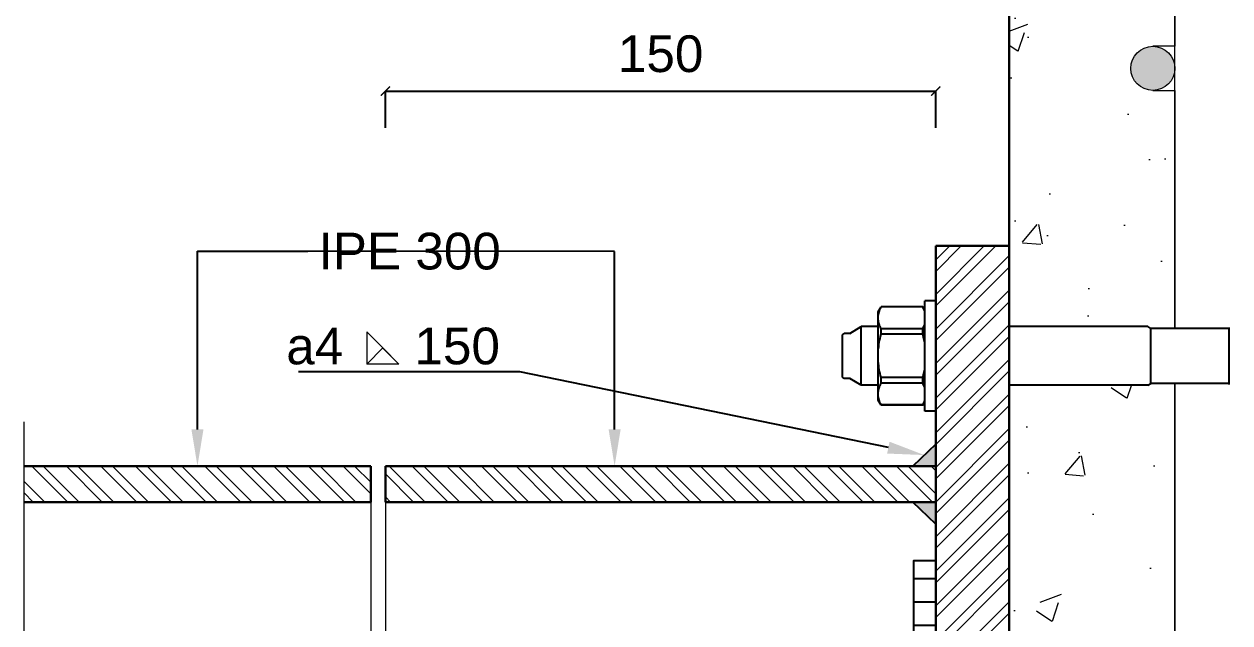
# Model space of a CAD drawing. Header units: millimetres. Extents: x 1415 to 3549, y 2194 to 4677.
# Drawn here: x 1789.6676 to 1789.9963, y 2313.8771 to 2314.0403 of the extents above; entities that cross this region are included whole.
import ezdxf
from ezdxf import colors
from ezdxf.entities.mleader import LeaderData, LeaderLine
from ezdxf.math import Vec2, Vec3

# ---------------------------------------------------------------- set-up
doc = ezdxf.new("R2010")
doc.units = ezdxf.units.MM
for name, pattern in [('ACAD_ISO02W100', [15, 12, -3]), ('DASHDOT', [1, 0.5, -0.25, 0, -0.25]), ('phl_center', [0.75, 0.4, -0.35]), ('phl_thick', [0])]:
    doc.linetypes.add(name, pattern=pattern)
doc.layers.get('0').update_dxf_attribs({"plot": 0})
for name, color, linetype, lineweight in [('armature longitudinali', 5, 'Continuous', 9), ('Layer4', 7, 'Continuous', 15), ('quote', 252, 'Continuous', 5), ('Setti', 5, 'Continuous', 30), ('sezionato particolari', 7, 'Continuous', 30), ('sezione', 18, 'ACAD_ISO02W100', 20), ('staffe', 10, 'Continuous', 9)]:
    doc.layers.add(name, color=color, linetype=linetype, lineweight=lineweight)
doc.layers.add('projection', color=7, linetype='Continuous')
doc.layers.add('saldatura', color=6, linetype='Continuous')
doc.layers.add('retini', color=7, linetype='DASHDOT', lineweight=9, true_color=0x636466)
doc.styles.get("Standard").update_dxf_attribs({"font": 'arial.ttf'})
doc.dimstyles.new('quote acciaio', dxfattribs={"dimtxt": 0.01, "dimasz": 0.0025, "dimexe": 0, "dimexo": 0, "dimgap": 0.005, "dimtad": 2, "dimdec": 0, "dimlfac": 1000, "dimzin": 0, "dimdsep": 46, "dimtxsty": 'Standard', "dimblk": 'ARCHTICK', "dimcen": 0, "dimclre": 252, "dimadec": 0, "dimazin": 0, "dimtfac": 1, "dimtdec": 0, "dimtofl": 0, "dimtmove": 0, "dimatfit": 3, "dimfxl": 0.01, "dimfxlon": 1, "dimtolj": 1, "dimtzin": 0, "dimarcsym": 0})

# ---------------------------------------------------------------- blocks, each defined once
blk = doc.blocks.new('_ArchTick')
at = {"color": 0, "linetype": 'ByBlock', "const_width": 0.15}
blk.add_lwpolyline([(-0.5, -0.5), (0.5, 0.5)], dxfattribs=at)
blk = doc.blocks.new('*D1451')
at = {"layer": 'Defpoints', "color": 0, "transparency": 16777216}
for p in [(1789.91614, 2314.02202), (1789.76614, 2313.99746), (1789.91614, 2313.91985)]:
    blk.add_point(p, dxfattribs=at)
at = {"layer": 'quote', "color": 252, "lineweight": -2, "transparency": 16777216}
for p, q in [((1789.76614, 2314.01202), (1789.76614, 2314.02202)), ((1789.91614, 2314.01202), (1789.91614, 2314.02202))]:
    blk.add_line(p, q, dxfattribs=at)
at = {"layer": 'quote', "color": 0, "linetype": 'Continuous', "lineweight": -2, "transparency": 16777216}
blk.add_line((1789.76614, 2314.02202), (1789.91614, 2314.02202), dxfattribs=at)
at = {"layer": 'quote', "color": 0, "lineweight": -2, "transparency": 16777216, "xscale": 0.0025, "yscale": 0.0025, "zscale": 0.0025, "rotation": 180}
blk.add_blockref('_ArchTick', (1789.76614, 2314.02202), dxfattribs=at)
at = {"layer": 'quote', "color": 0, "lineweight": -2, "transparency": 16777216, "xscale": 0.0025, "yscale": 0.0025, "zscale": 0.0025}
blk.add_blockref('_ArchTick', (1789.91614, 2314.02202), dxfattribs=at)
at = {"layer": 'quote', "color": 0, "transparency": 16777216, "insert": (1789.84114, 2314.03213), "char_height": 0.01, "attachment_point": 5}
blk.add_mtext('\\A1;150', dxfattribs=at)

msp = doc.modelspace()

# ---------------------------------------------------------------- hatches: boundary and pattern name
at = {"layer": 'Layer4', "true_color": 0x939598}
h = msp.add_hatch(dxfattribs=at)
h.set_pattern_fill('AR-CONC', color=252, scale=0.00033)
h.paths.add_polyline_path([(1790.29151, 2313.84721), (1790.19932, 2313.84721), (1790.19932, 2313.68421), (1790.29151, 2313.68421)])
h.paths.add_polyline_path([(1790.29151, 2314.02221), (1790.19932, 2314.02221), (1790.19932, 2313.86856), (1790.29151, 2313.8686)])
h.paths.add_polyline_path([(1790.18132, 2314.0776), (1789.99932, 2314.0776), (1789.99932, 2314.03421), (1790.18132, 2314.03421)])
h.paths.add_polyline_path([(1789.98132, 2314.02221), (1789.97532, 2314.02221, -0.414214), (1789.96932, 2314.02821, -0.414214), (1789.97532, 2314.03421), (1789.98132, 2314.03421), (1789.98132, 2314.0776), (1789.93614, 2314.0776), (1789.93614, 2313.95785), (1789.97474, 2313.95785), (1789.97474, 2313.95735), (1789.98132, 2313.95735)])
h.paths.add_polyline_path([(1790.18132, 2314.02221), (1789.99932, 2314.02221), (1789.99932, 2313.95735), (1790.02664, 2313.95735), (1790.02664, 2313.95646), (1790.03144, 2313.95744), (1790.03424, 2313.9577), (1790.03794, 2313.9577, -0.413559), (1790.03874, 2313.9569), (1790.03874, 2313.9428, -0.414869), (1790.03794, 2313.942), (1790.03424, 2313.942), (1790.03144, 2313.94225), (1790.02664, 2313.94323), (1790.02664, 2313.94235), (1789.99932, 2313.94235), (1789.99932, 2313.86847), (1790.18132, 2313.86855)])
h.paths.add_polyline_path([(1790.29151, 2314.0776), (1790.19932, 2314.0776), (1790.19932, 2314.03421), (1790.29151, 2314.03421)])
h.paths.add_polyline_path([(1789.98132, 2313.94235), (1789.97474, 2313.94235), (1789.97399, 2313.94185), (1789.93614, 2313.94185), (1789.93614, 2313.86844), (1789.98132, 2313.86846)])
h.paths.add_polyline_path([(1789.98132, 2313.84721), (1789.97532, 2313.84721, -0.414214), (1789.96932, 2313.85321, -0.414214), (1789.97532, 2313.85921), (1789.98132, 2313.85921), (1789.98132, 2313.86846), (1789.93614, 2313.86844), (1789.93614, 2313.77785), (1789.97474, 2313.77785), (1789.97474, 2313.77735), (1789.98132, 2313.77735)])
h.paths.add_polyline_path([(1790.18132, 2313.84721), (1789.99932, 2313.84721), (1789.99932, 2313.77735), (1790.02664, 2313.77735), (1790.02664, 2313.77646), (1790.03144, 2313.77744), (1790.03424, 2313.7777), (1790.03794, 2313.7777, -0.413559), (1790.03874, 2313.7769), (1790.03874, 2313.7628, -0.414869), (1790.03794, 2313.762), (1790.03424, 2313.762), (1790.03144, 2313.76225), (1790.02664, 2313.76323), (1790.02664, 2313.76235), (1789.99932, 2313.76235), (1789.99932, 2313.68421), (1790.18132, 2313.68421)])
h.paths.add_polyline_path([(1790.18132, 2313.86855), (1789.99932, 2313.86847), (1789.99932, 2313.85921), (1790.18132, 2313.85921)])
h.paths.add_polyline_path([(1789.98132, 2313.76235), (1789.97474, 2313.76235), (1789.97399, 2313.76185), (1789.93614, 2313.76185), (1789.93614, 2313.59785), (1789.97399, 2313.59785), (1789.97474, 2313.59735), (1789.98132, 2313.59735), (1789.98132, 2313.67221), (1789.97532, 2313.67221, -0.414214), (1789.96932, 2313.67821, -0.414214), (1789.97532, 2313.68421), (1789.98132, 2313.68421)])
h.paths.add_polyline_path([(1789.98132, 2313.58235), (1789.97474, 2313.58235), (1789.97399, 2313.58185), (1789.93614, 2313.58185), (1789.93614, 2313.45676), (1789.98132, 2313.45676), (1789.98132, 2313.49721), (1789.97532, 2313.49721, -0.414214), (1789.96932, 2313.50321, -0.414214), (1789.97532, 2313.50921), (1789.98132, 2313.50921)])
h.paths.add_polyline_path([(1790.18132, 2313.67221), (1789.99932, 2313.67221), (1789.99932, 2313.59735), (1790.02664, 2313.59735), (1790.02664, 2313.59646), (1790.03144, 2313.59744), (1790.03424, 2313.5977), (1790.03794, 2313.5977, -0.413559), (1790.03874, 2313.5969), (1790.03874, 2313.5828, -0.414869), (1790.03794, 2313.582), (1790.03424, 2313.582), (1790.03144, 2313.58225), (1790.02664, 2313.58323), (1790.02664, 2313.58235), (1789.99932, 2313.58235), (1789.99932, 2313.50921), (1790.18132, 2313.50921)])
h.paths.add_polyline_path([(1790.29151, 2313.67221), (1790.19932, 2313.67221), (1790.19932, 2313.50921), (1790.29151, 2313.50921)])
h.paths.add_polyline_path([(1790.29151, 2313.49721), (1790.19932, 2313.49721), (1790.19932, 2313.45676), (1790.29151, 2313.45676)])
h.paths.add_polyline_path([(1790.18132, 2313.49721), (1789.99932, 2313.49721), (1789.99932, 2313.45676), (1790.18132, 2313.45676)])
h.paths.add_polyline_path([(1789.97285, 2313.71682), (1790.00116, 2313.71682), (1790.00116, 2313.73742), (1789.97285, 2313.73742)], flags=9)
at = {"layer": 'quote', "transparency": 33554687}
h = msp.add_hatch(color=256, dxfattribs=at)
h.dxf.hatch_style = 1
h.paths.add_polyline_path([(1789.98132, 2314.02821, 1), (1789.96932, 2314.02821, 1)])
h = msp.add_hatch(dxfattribs=at)
h.set_pattern_fill('ANGLE', color=0)
h.set_pattern_definition([(0, (0, 0), (0, 6.985), [5.08, -1.905]), (90, (0, 0), (-6.985, 4e-16), [5.08, -1.905])])
h.paths.add_polyline_path([(1789.91614, 2313.90915), (1789.91414, 2313.90915), (1789.91414, 2313.91215), (1789.90496, 2313.91985), (1789.91614, 2313.91985)])
at = {"layer": 'retini', "transparency": 33554687}
h = msp.add_hatch(dxfattribs=at)
h.set_pattern_fill('ANSI32', color=256, scale=0.0007)
h.set_pattern_definition([(45, (0, 0), (-0.004714634464, 0.004714634464), []), (45, (0.003143, 0), (-0.004714634464, 0.004714634464), [])])
h.paths.add_polyline_path([(1789.93614, 2313.97985), (1789.91614, 2313.97985), (1789.91614, 2313.55985), (1789.93614, 2313.55985)])
h = msp.add_hatch(dxfattribs=at)
h.set_pattern_fill('ANSI32', color=256, scale=0.0007, angle=90)
h.set_pattern_definition([(135, (0, 0), (-0.004714634464, -0.004714634464), []), (135, (2e-19, 0.003143), (-0.004714634464, -0.004714634464), [])])
h.paths.add_polyline_path([(1789.76214, 2313.91985), (1789.66761, 2313.91985), (1789.66761, 2313.91005), (1789.76214, 2313.91005)])
h.paths.add_polyline_path([(1789.75863, 2313.63055), (1789.66761, 2313.63055), (1789.66761, 2313.61971), (1789.76046, 2313.61971)])
h.paths.add_polyline_path([(1789.76214, 2313.63055), (1789.75863, 2313.63055), (1789.76046, 2313.61971), (1789.76214, 2313.61971)])
h.paths.add_polyline_path([(1789.77408, 2313.63055), (1789.76614, 2313.63055), (1789.76614, 2313.61985), (1789.77246, 2313.61985)])
h.paths.add_polyline_path([(1789.91614, 2313.62755), (1789.91614, 2313.63055), (1789.77408, 2313.63055), (1789.77246, 2313.61985), (1789.91614, 2313.61985)])
h.paths.add_polyline_path([(1789.91614, 2313.91305), (1789.91614, 2313.91985), (1789.76614, 2313.91985), (1789.76614, 2313.91005), (1789.91614, 2313.91005)])
at = {"layer": 'saldatura'}
h = msp.add_hatch(color=256, dxfattribs=at)
h.dxf.hatch_style = 1
h.paths.add_polyline_path([(1789.91302, 2313.92285), (1789.90991, 2313.91985), (1789.91614, 2313.91985), (1789.91614, 2313.92585)])
h = msp.add_hatch(color=256, dxfattribs=at)
h.dxf.hatch_style = 1
h.paths.add_polyline_path([(1789.91302, 2313.90705), (1789.90991, 2313.91005), (1789.91614, 2313.91005), (1789.91614, 2313.90405)])
h = msp.add_hatch(dxfattribs=at)
h.set_pattern_fill('ANSI31', color=256, scale=0.002, angle=135)
h.paths.add_polyline_path([(1789.91314, 2313.78202), (1789.91314, 2313.78485), (1789.91614, 2313.78485), (1789.91614, 2313.89415), (1789.91014, 2313.89415), (1789.91014, 2313.78319), (1789.91264, 2313.78319), (1789.91274, 2313.78299), (1789.91283, 2313.78279), (1789.91292, 2313.7826), (1789.913, 2313.7824), (1789.91307, 2313.78221)])
h.paths.add_polyline_path([(1789.91314, 2313.75767), (1789.91307, 2313.75748), (1789.913, 2313.75729), (1789.91292, 2313.7571), (1789.91283, 2313.7569), (1789.91274, 2313.7567), (1789.91264, 2313.7565), (1789.91014, 2313.7565), (1789.91014, 2313.64555), (1789.91614, 2313.64555), (1789.91614, 2313.75485), (1789.91314, 2313.75485)])

# ---------------------------------------------------------------- linework, layer by layer
at = {"layer": 'armature longitudinali'}
for points in [[(1789.98132, 2314.0776), (1789.98132, 2314.03421)], [(1789.98132, 2313.95735), (1789.98132, 2314.0776)], [(1789.98132, 2314.02221), (1789.98132, 2313.95735)], [(1789.98132, 2313.94235), (1789.98132, 2313.77735)], [(1789.98132, 2313.77735), (1789.98132, 2313.94235)]]:
    msp.add_lwpolyline(points, dxfattribs=at)
at = {"layer": 'Layer4'}
for points in [[(1789.76214, 2313.91005), (1789.76214, 2313.84985)], [(1789.76614, 2313.91005), (1789.76614, 2313.84985)]]:
    msp.add_lwpolyline(points, dxfattribs=at)
at = {"layer": 'projection', "color": 7, "linetype": 'phl_thick'}
for p, q in [((1789.91614, 2313.96485), (1789.91314, 2313.96485)), ((1789.91314, 2313.93485), (1789.91314, 2313.96485)), ((1789.91614, 2313.93485), (1789.91614, 2313.96485)), ((1789.90044, 2313.96185), (1789.90123, 2313.96322)), ((1789.90044, 2313.93785), (1789.90044, 2313.96185)), ((1789.90047, 2313.96087), (1789.90052, 2313.96119)), ((1789.90047, 2313.96087), (1789.90052, 2313.96119)), ((1789.90052, 2313.96119), (1789.90059, 2313.96151)), ((1789.90052, 2313.96119), (1789.90059, 2313.96151)), ((1789.90059, 2313.96151), (1789.90068, 2313.96184)), ((1789.90059, 2313.96151), (1789.90068, 2313.96184)), ((1789.90068, 2313.96184), (1789.90078, 2313.96216)), ((1789.90068, 2313.96184), (1789.90078, 2313.96216)), ((1789.90078, 2313.96216), (1789.90091, 2313.9625)), ((1789.90078, 2313.96216), (1789.90091, 2313.9625)), ((1789.90091, 2313.9625), (1789.90106, 2313.96284)), ((1789.90091, 2313.9625), (1789.90106, 2313.96284)), ((1789.90106, 2313.96284), (1789.90123, 2313.96319)), ((1789.90106, 2313.96284), (1789.90123, 2313.96319)), ((1789.90123, 2313.96319), (1789.90123, 2313.96322)), ((1789.91264, 2313.96322), (1789.90123, 2313.96322)), ((1789.90123, 2313.96319), (1789.90123, 2313.96322)), ((1789.91264, 2313.96319), (1789.90123, 2313.96319)), ((1789.91264, 2313.96319), (1789.90123, 2313.96319)), ((1789.91314, 2313.96236), (1789.91264, 2313.96322)), ((1789.91264, 2313.96319), (1789.91264, 2313.96322)), ((1789.91274, 2313.96299), (1789.91264, 2313.96319)), ((1789.91283, 2313.96279), (1789.91274, 2313.96299)), ((1789.91292, 2313.9626), (1789.91283, 2313.96279)), ((1789.913, 2313.9624), (1789.91292, 2313.9626)), ((1789.91307, 2313.96221), (1789.913, 2313.9624)), ((1789.91314, 2313.96202), (1789.91307, 2313.96221)), ((1789.89274, 2313.956), (1789.89577, 2313.95785)), ((1789.89577, 2313.94185), (1789.89577, 2313.95785)), ((1789.90044, 2313.95785), (1789.89577, 2313.95785)), ((1789.89577, 2313.94185), (1789.89577, 2313.95785)), ((1789.90044, 2313.96056), (1789.90047, 2313.96087)), ((1789.90044, 2313.96056), (1789.90047, 2313.96087)), ((1789.90044, 2313.96024), (1789.90044, 2313.96056)), ((1789.90044, 2313.96024), (1789.90044, 2313.96056)), ((1789.90044, 2313.95995), (1789.90044, 2313.96024)), ((1789.90044, 2313.95995), (1789.90044, 2313.96024)), ((1789.90047, 2313.95967), (1789.90044, 2313.95995)), ((1789.90047, 2313.95967), (1789.90044, 2313.95995)), ((1789.90051, 2313.95938), (1789.90047, 2313.95967)), ((1789.90051, 2313.95938), (1789.90047, 2313.95967)), ((1789.90056, 2313.95909), (1789.90051, 2313.95938)), ((1789.90056, 2313.95909), (1789.90051, 2313.95938)), ((1789.90063, 2313.9588), (1789.90056, 2313.95909)), ((1789.90063, 2313.9588), (1789.90056, 2313.95909)), ((1789.90072, 2313.95851), (1789.90063, 2313.9588)), ((1789.90072, 2313.95851), (1789.90063, 2313.9588)), ((1789.90082, 2313.95821), (1789.90072, 2313.95851)), ((1789.90082, 2313.95821), (1789.90072, 2313.95851)), ((1789.90094, 2313.95791), (1789.90082, 2313.95821)), ((1789.90094, 2313.95791), (1789.90082, 2313.95821)), ((1789.90107, 2313.9576), (1789.90094, 2313.95791)), ((1789.90107, 2313.9576), (1789.90094, 2313.95791)), ((1789.91283, 2313.95768), (1789.91292, 2313.95788)), ((1789.91292, 2313.95788), (1789.913, 2313.95807)), ((1789.913, 2313.95807), (1789.91307, 2313.95826)), ((1789.91307, 2313.95826), (1789.91314, 2313.95845)), ((1789.97399, 2313.95785), (1789.93614, 2313.95785)), ((1789.97474, 2313.95735), (1789.97399, 2313.95785)), ((1789.89074, 2313.9556), (1789.89114, 2313.956)), ((1789.89074, 2313.9441), (1789.89074, 2313.9556)), ((1789.89274, 2313.956), (1789.89114, 2313.956)), ((1789.90085, 2313.95406), (1789.90096, 2313.95461)), ((1789.90085, 2313.95406), (1789.90096, 2313.95461)), ((1789.90096, 2313.95461), (1789.90109, 2313.95518)), ((1789.90096, 2313.95461), (1789.90109, 2313.95518)), ((1789.90123, 2313.95728), (1789.90107, 2313.9576)), ((1789.90123, 2313.95728), (1789.90107, 2313.9576)), ((1789.90109, 2313.95518), (1789.90123, 2313.95575)), ((1789.90109, 2313.95518), (1789.90123, 2313.95575)), ((1789.91264, 2313.95728), (1789.90123, 2313.95728)), ((1789.90123, 2313.95575), (1789.90123, 2313.95728)), ((1789.91264, 2313.95728), (1789.90123, 2313.95728)), ((1789.90123, 2313.95575), (1789.90123, 2313.95728)), ((1789.91264, 2313.95575), (1789.90123, 2313.95575)), ((1789.91264, 2313.95575), (1789.90123, 2313.95575)), ((1789.91264, 2313.95728), (1789.91274, 2313.95749)), ((1789.91264, 2313.95575), (1789.91264, 2313.95728)), ((1789.91274, 2313.95535), (1789.91264, 2313.95575)), ((1789.91274, 2313.95749), (1789.91283, 2313.95768)), ((1789.91283, 2313.95495), (1789.91274, 2313.95535)), ((1789.91292, 2313.95456), (1789.91283, 2313.95495)), ((1789.913, 2313.95417), (1789.91292, 2313.95456)), ((1789.99614, 2313.95735), (1789.97474, 2313.95735)), ((1789.97474, 2313.94235), (1789.97474, 2313.95735)), ((1789.99614, 2313.94211), (1789.99614, 2313.95758)), ((1789.90046, 2313.95089), (1789.90049, 2313.95141)), ((1789.90046, 2313.95089), (1789.90049, 2313.95141)), ((1789.90049, 2313.95141), (1789.90054, 2313.95193)), ((1789.90049, 2313.95141), (1789.90054, 2313.95193)), ((1789.90054, 2313.95193), (1789.9006, 2313.95245)), ((1789.90054, 2313.95193), (1789.9006, 2313.95245)), ((1789.9006, 2313.95245), (1789.90067, 2313.95298)), ((1789.9006, 2313.95245), (1789.90067, 2313.95298)), ((1789.90067, 2313.95298), (1789.90075, 2313.95352)), ((1789.90067, 2313.95298), (1789.90075, 2313.95352)), ((1789.90075, 2313.95352), (1789.90085, 2313.95406)), ((1789.90075, 2313.95352), (1789.90085, 2313.95406)), ((1789.91307, 2313.95379), (1789.913, 2313.95417)), ((1789.91314, 2313.95341), (1789.91307, 2313.95379)), ((1789.90044, 2313.95037), (1789.90046, 2313.95089)), ((1789.90044, 2313.95037), (1789.90046, 2313.95089)), ((1789.90044, 2313.94985), (1789.90044, 2313.95037)), ((1789.90044, 2313.94985), (1789.90044, 2313.95037)), ((1789.90044, 2313.94932), (1789.90044, 2313.94985)), ((1789.90044, 2313.94932), (1789.90044, 2313.94985)), ((1789.90046, 2313.9488), (1789.90044, 2313.94932)), ((1789.90046, 2313.9488), (1789.90044, 2313.94932)), ((1789.90049, 2313.94828), (1789.90046, 2313.9488)), ((1789.90049, 2313.94828), (1789.90046, 2313.9488)), ((1789.90054, 2313.94776), (1789.90049, 2313.94828)), ((1789.90054, 2313.94776), (1789.90049, 2313.94828)), ((1789.9006, 2313.94724), (1789.90054, 2313.94776)), ((1789.9006, 2313.94724), (1789.90054, 2313.94776)), ((1789.90067, 2313.94671), (1789.9006, 2313.94724)), ((1789.90067, 2313.94671), (1789.9006, 2313.94724)), ((1789.90075, 2313.94617), (1789.90067, 2313.94671)), ((1789.90075, 2313.94617), (1789.90067, 2313.94671)), ((1789.90085, 2313.94563), (1789.90075, 2313.94617)), ((1789.90085, 2313.94563), (1789.90075, 2313.94617)), ((1789.90096, 2313.94508), (1789.90085, 2313.94563)), ((1789.90096, 2313.94508), (1789.90085, 2313.94563)), ((1789.90109, 2313.94451), (1789.90096, 2313.94508)), ((1789.90109, 2313.94451), (1789.90096, 2313.94508)), ((1789.91274, 2313.94434), (1789.91283, 2313.94474)), ((1789.91283, 2313.94474), (1789.91292, 2313.94513)), ((1789.91292, 2313.94513), (1789.913, 2313.94552)), ((1789.913, 2313.94552), (1789.91307, 2313.9459)), ((1789.91307, 2313.9459), (1789.91314, 2313.94628)), ((1789.89114, 2313.9437), (1789.89074, 2313.9441)), ((1789.89274, 2313.9437), (1789.89114, 2313.9437)), ((1789.89577, 2313.94185), (1789.89274, 2313.9437)), ((1789.90044, 2313.94185), (1789.89577, 2313.94185)), ((1789.90072, 2313.94118), (1789.90082, 2313.94148)), ((1789.90072, 2313.94118), (1789.90082, 2313.94148)), ((1789.90082, 2313.94148), (1789.90094, 2313.94178)), ((1789.90082, 2313.94148), (1789.90094, 2313.94178)), ((1789.90094, 2313.94178), (1789.90107, 2313.94209)), ((1789.90094, 2313.94178), (1789.90107, 2313.94209)), ((1789.90107, 2313.94209), (1789.90123, 2313.94241)), ((1789.90107, 2313.94209), (1789.90123, 2313.94241)), ((1789.90123, 2313.94394), (1789.90109, 2313.94451)), ((1789.90123, 2313.94394), (1789.90109, 2313.94451)), ((1789.91264, 2313.94394), (1789.90123, 2313.94394)), ((1789.90123, 2313.94241), (1789.90123, 2313.94394)), ((1789.91264, 2313.94394), (1789.90123, 2313.94394)), ((1789.90123, 2313.94241), (1789.90123, 2313.94394)), ((1789.91264, 2313.94241), (1789.90123, 2313.94241)), ((1789.91264, 2313.94241), (1789.90123, 2313.94241)), ((1789.91264, 2313.94394), (1789.91274, 2313.94434)), ((1789.91264, 2313.94241), (1789.91264, 2313.94394)), ((1789.91274, 2313.9422), (1789.91264, 2313.94241)), ((1789.91283, 2313.94201), (1789.91274, 2313.9422)), ((1789.91292, 2313.94181), (1789.91283, 2313.94201)), ((1789.913, 2313.94162), (1789.91292, 2313.94181)), ((1789.91307, 2313.94143), (1789.913, 2313.94162)), ((1789.91314, 2313.94124), (1789.91307, 2313.94143)), ((1789.97399, 2313.94185), (1789.93614, 2313.94185)), ((1789.97399, 2313.94185), (1789.97474, 2313.94235)), ((1789.99614, 2313.94235), (1789.97474, 2313.94235)), ((1789.90044, 2313.93974), (1789.90047, 2313.94003)), ((1789.90044, 2313.93974), (1789.90047, 2313.94003)), ((1789.90044, 2313.93945), (1789.90044, 2313.93974)), ((1789.90044, 2313.93945), (1789.90044, 2313.93974)), ((1789.90044, 2313.93913), (1789.90044, 2313.93945)), ((1789.90044, 2313.93913), (1789.90044, 2313.93945)), ((1789.90047, 2313.93882), (1789.90044, 2313.93913)), ((1789.90047, 2313.93882), (1789.90044, 2313.93913)), ((1789.90047, 2313.94003), (1789.90051, 2313.94031)), ((1789.90047, 2313.94003), (1789.90051, 2313.94031)), ((1789.90052, 2313.9385), (1789.90047, 2313.93882)), ((1789.90052, 2313.9385), (1789.90047, 2313.93882)), ((1789.90051, 2313.94031), (1789.90056, 2313.9406)), ((1789.90051, 2313.94031), (1789.90056, 2313.9406)), ((1789.90059, 2313.93818), (1789.90052, 2313.9385)), ((1789.90059, 2313.93818), (1789.90052, 2313.9385)), ((1789.90056, 2313.9406), (1789.90063, 2313.94089)), ((1789.90056, 2313.9406), (1789.90063, 2313.94089)), ((1789.90068, 2313.93785), (1789.90059, 2313.93818)), ((1789.90068, 2313.93785), (1789.90059, 2313.93818)), ((1789.90063, 2313.94089), (1789.90072, 2313.94118)), ((1789.90063, 2313.94089), (1789.90072, 2313.94118)), ((1789.90123, 2313.93647), (1789.90044, 2313.93785)), ((1789.90078, 2313.93753), (1789.90068, 2313.93785)), ((1789.90078, 2313.93753), (1789.90068, 2313.93785)), ((1789.90091, 2313.93719), (1789.90078, 2313.93753)), ((1789.90091, 2313.93719), (1789.90078, 2313.93753)), ((1789.90106, 2313.93685), (1789.90091, 2313.93719)), ((1789.90106, 2313.93685), (1789.90091, 2313.93719)), ((1789.90123, 2313.9365), (1789.90106, 2313.93685)), ((1789.90123, 2313.9365), (1789.90106, 2313.93685)), ((1789.91264, 2313.9365), (1789.90123, 2313.9365)), ((1789.90123, 2313.93647), (1789.90123, 2313.9365)), ((1789.91264, 2313.9365), (1789.90123, 2313.9365)), ((1789.90123, 2313.93647), (1789.90123, 2313.9365)), ((1789.91264, 2313.93647), (1789.90123, 2313.93647)), ((1789.91264, 2313.93647), (1789.91314, 2313.93733)), ((1789.91264, 2313.9365), (1789.91274, 2313.9367)), ((1789.91264, 2313.93647), (1789.91264, 2313.9365)), ((1789.91274, 2313.9367), (1789.91283, 2313.9369)), ((1789.91283, 2313.9369), (1789.91292, 2313.9371)), ((1789.91292, 2313.9371), (1789.913, 2313.93729)), ((1789.913, 2313.93729), (1789.91307, 2313.93748)), ((1789.91307, 2313.93748), (1789.91314, 2313.93767)), ((1789.91614, 2313.93485), (1789.91314, 2313.93485))]:
    msp.add_line(p, q, dxfattribs=at)
at = {"layer": 'projection', "color": 3, "linetype": 'phl_center', "true_color": 0x00ff00}
for p, q in [((1789.91264, 2313.96319), (1789.91264, 2313.96322)), ((1789.91274, 2313.96299), (1789.91264, 2313.96319)), ((1789.91283, 2313.96279), (1789.91274, 2313.96299)), ((1789.91292, 2313.9626), (1789.91283, 2313.96279)), ((1789.913, 2313.9624), (1789.91292, 2313.9626)), ((1789.91307, 2313.96221), (1789.913, 2313.9624)), ((1789.91314, 2313.96202), (1789.91307, 2313.96221)), ((1789.91283, 2313.95768), (1789.91292, 2313.95788)), ((1789.91292, 2313.95788), (1789.913, 2313.95807)), ((1789.913, 2313.95807), (1789.91307, 2313.95826)), ((1789.91307, 2313.95826), (1789.91314, 2313.95845)), ((1789.91264, 2313.95728), (1789.91274, 2313.95749)), ((1789.91264, 2313.95575), (1789.91264, 2313.95728)), ((1789.91274, 2313.95535), (1789.91264, 2313.95575)), ((1789.91274, 2313.95749), (1789.91283, 2313.95768)), ((1789.91283, 2313.95495), (1789.91274, 2313.95535)), ((1789.91292, 2313.95456), (1789.91283, 2313.95495)), ((1789.913, 2313.95417), (1789.91292, 2313.95456)), ((1789.97474, 2313.94235), (1789.97474, 2313.95735)), ((1789.91307, 2313.95379), (1789.913, 2313.95417)), ((1789.91314, 2313.95341), (1789.91307, 2313.95379)), ((1789.91274, 2313.94434), (1789.91283, 2313.94474)), ((1789.91283, 2313.94474), (1789.91292, 2313.94513)), ((1789.91292, 2313.94513), (1789.913, 2313.94552)), ((1789.913, 2313.94552), (1789.91307, 2313.9459)), ((1789.91307, 2313.9459), (1789.91314, 2313.94628)), ((1789.91264, 2313.94394), (1789.91274, 2313.94434)), ((1789.91264, 2313.94241), (1789.91264, 2313.94394)), ((1789.91274, 2313.9422), (1789.91264, 2313.94241)), ((1789.91283, 2313.94201), (1789.91274, 2313.9422)), ((1789.91292, 2313.94181), (1789.91283, 2313.94201)), ((1789.913, 2313.94162), (1789.91292, 2313.94181)), ((1789.91307, 2313.94143), (1789.913, 2313.94162)), ((1789.91314, 2313.94124), (1789.91307, 2313.94143)), ((1789.91264, 2313.9365), (1789.91274, 2313.9367)), ((1789.91264, 2313.93647), (1789.91264, 2313.9365)), ((1789.91274, 2313.9367), (1789.91283, 2313.9369)), ((1789.91283, 2313.9369), (1789.91292, 2313.9371)), ((1789.91292, 2313.9371), (1789.913, 2313.93729)), ((1789.913, 2313.93729), (1789.91307, 2313.93748)), ((1789.91307, 2313.93748), (1789.91314, 2313.93767))]:
    msp.add_line(p, q, dxfattribs=at)
at = {"layer": 'quote', "lineweight": 20}
for points in [[(1789.76104, 2313.95639), (1789.76104, 2313.94765)], [(1789.76104, 2313.95639), (1789.76978, 2313.94765), (1789.76541, 2313.95202), (1789.76104, 2313.94765)], [(1789.76978, 2313.94765), (1789.76104, 2313.94765)]]:
    msp.add_lwpolyline(points, dxfattribs=at)
at = {"layer": 'quote'}
msp.add_circle((1789.97532, 2314.02821), 0.006, dxfattribs=at)
at = {"layer": 'saldatura'}
for points in [[(1789.91614, 2313.92585), (1789.91614, 2313.92585), (1789.90991, 2313.91985), (1789.91614, 2313.91985)], [(1789.91614, 2313.90405), (1789.91614, 2313.90405), (1789.90991, 2313.91005), (1789.91614, 2313.91005)]]:
    msp.add_lwpolyline(points, close=True, dxfattribs=at)
msp.add_lwpolyline([(1789.91014, 2313.78319), (1789.91014, 2313.89415), (1789.91614, 2313.89415), (1789.91614, 2313.64555), (1789.91014, 2313.64555), (1789.91014, 2313.7565)], dxfattribs=at)
at = {"layer": 'Setti'}
msp.add_line((1789.93614, 2313.45676), (1789.93614, 2314.0776), dxfattribs=at)
at = {"layer": 'sezionato particolari'}
for p, q in [((1789.78814, 2313.91985), (1789.91614, 2313.91985)), ((1789.78814, 2313.91005), (1789.91614, 2313.91005))]:
    msp.add_line(p, q, dxfattribs=at)
for points in [[(1789.91614, 2313.97985), (1789.91614, 2313.55985), (1789.93614, 2313.55985), (1789.93614, 2313.97985), (1789.91614, 2313.97985)], [(1789.66761, 2313.91985), (1789.76214, 2313.91985)], [(1789.76214, 2313.91005), (1789.76214, 2313.91985)], [(1789.76614, 2313.91985), (1789.89414, 2313.91985)], [(1789.76614, 2313.91005), (1789.76614, 2313.91985)], [(1789.66761, 2313.91005), (1789.76214, 2313.91005)], [(1789.76614, 2313.91005), (1789.89414, 2313.91005)]]:
    msp.add_lwpolyline(points, dxfattribs=at)
at = {"layer": 'sezione', "ltscale": 0.2}
msp.add_lwpolyline([(1789.66761, 2313.60869), (1789.66761, 2313.9319)], dxfattribs=at)
at = {"layer": 'staffe'}
for points in [[(1789.98132, 2314.03421), (1789.97532, 2314.03421)], [(1789.97532, 2314.02221), (1789.98132, 2314.02221)]]:
    msp.add_lwpolyline(points, dxfattribs=at)

# ---------------------------------------------------------------- dimensions: what is measured, and where the dimension line sits
at = {"layer": 'quote'}
dim = msp.add_linear_dim(base=(1789.91614, 2314.02202), p1=(1789.76614, 2313.99746), p2=(1789.91614, 2313.91985), angle=180, dimstyle='quote acciaio', dxfattribs=at)
dim.commit()
dim.dimension.update_dxf_attribs({"geometry": '*D1451', "text_midpoint": (1789.84114, 2314.03213)})

# ---------------------------------------------------------------- leaders
ml = msp.add_multileader_mtext('Standard', dxfattribs=at)
ml.set_content('IPE 300', color=256)
ml.set_leader_properties()
ml.build(insert=Vec2(0, 0))
ml.multileader.update_dxf_attribs({"dogleg_length": 0.03, "arrow_head_size": 0.01})
ctx = ml.context
ctx.base_point, ctx.char_height, ctx.arrow_head_size, ctx.landing_gap_size, ctx.plane_origin, ctx.plane_x_axis, ctx.plane_y_axis = Vec3(1789.74487, 2313.97836), 0.01, 0.01, 0.003, Vec3(1789.8286, 2313.91985), Vec3(1, -0.000654), Vec3(0.000654, 1)
notes = []
notes.append((ctx, [(1, (1, 1, 0), (1789.71487, 2313.97837), (1, -0.000654), 0.03, [(0, [(1789.8286, 2313.91985), (1789.82861, 2313.9783)], 0, []), (1, [(1789.71487, 2313.91985)], 0, [])])]))
ctx.mtext.insert, ctx.mtext.text_direction, ctx.mtext.rotation, ctx.mtext.flow_direction = Vec3(1789.74788, 2313.98344), Vec3(1, -0.000654), 6.282531, 5
ml = msp.add_multileader_mtext('Standard', dxfattribs=at)
ml.set_content('a4     150', color=256)
ml.set_leader_properties()
ml.build(insert=Vec2(0, 0))
ml.multileader.update_dxf_attribs({"text_left_attachment_type": 6, "text_right_attachment_type": 6, "dogleg_length": 0.03, "arrow_head_size": 0.01})
ctx = ml.context
ctx.base_point, ctx.char_height, ctx.arrow_head_size, ctx.landing_gap_size, ctx.plane_origin = Vec3(1789.73609, 2313.94557), 0.01, 0.01, 0.003, Vec3(1789.8178, 2313.91324)
ctx.left_attachment, ctx.right_attachment = 6, 6
notes.append((ctx, [(0, (1, 1, 0), (1789.8028, 2313.94557), (-1, 0), 0.00363, [(0, [(1789.91302, 2313.92285), (1789.8028, 2313.94557)], 0, [])])]))
ctx.mtext.insert, ctx.mtext.flow_direction = Vec3(1789.73909, 2313.95757), 5
for ctx, leaders in notes:
    for number, flags, end, landing, length, lines in leaders:
        leader = LeaderData()
        leader.index, (leader.has_last_leader_line, leader.has_dogleg_vector, leader.attachment_direction) = number, flags
        leader.last_leader_point, leader.dogleg_vector, leader.dogleg_length = Vec3(end), Vec3(landing), length
        for number, points, colour, breaks in lines:
            line = LeaderLine()
            line.index, line.vertices, line.color, line.breaks = number, Vec3.list(points), colors.encode_raw_color(colour), breaks
            leader.lines.append(line)
        ctx.leaders.append(leader)

doc.saveas('drawing.dxf')
